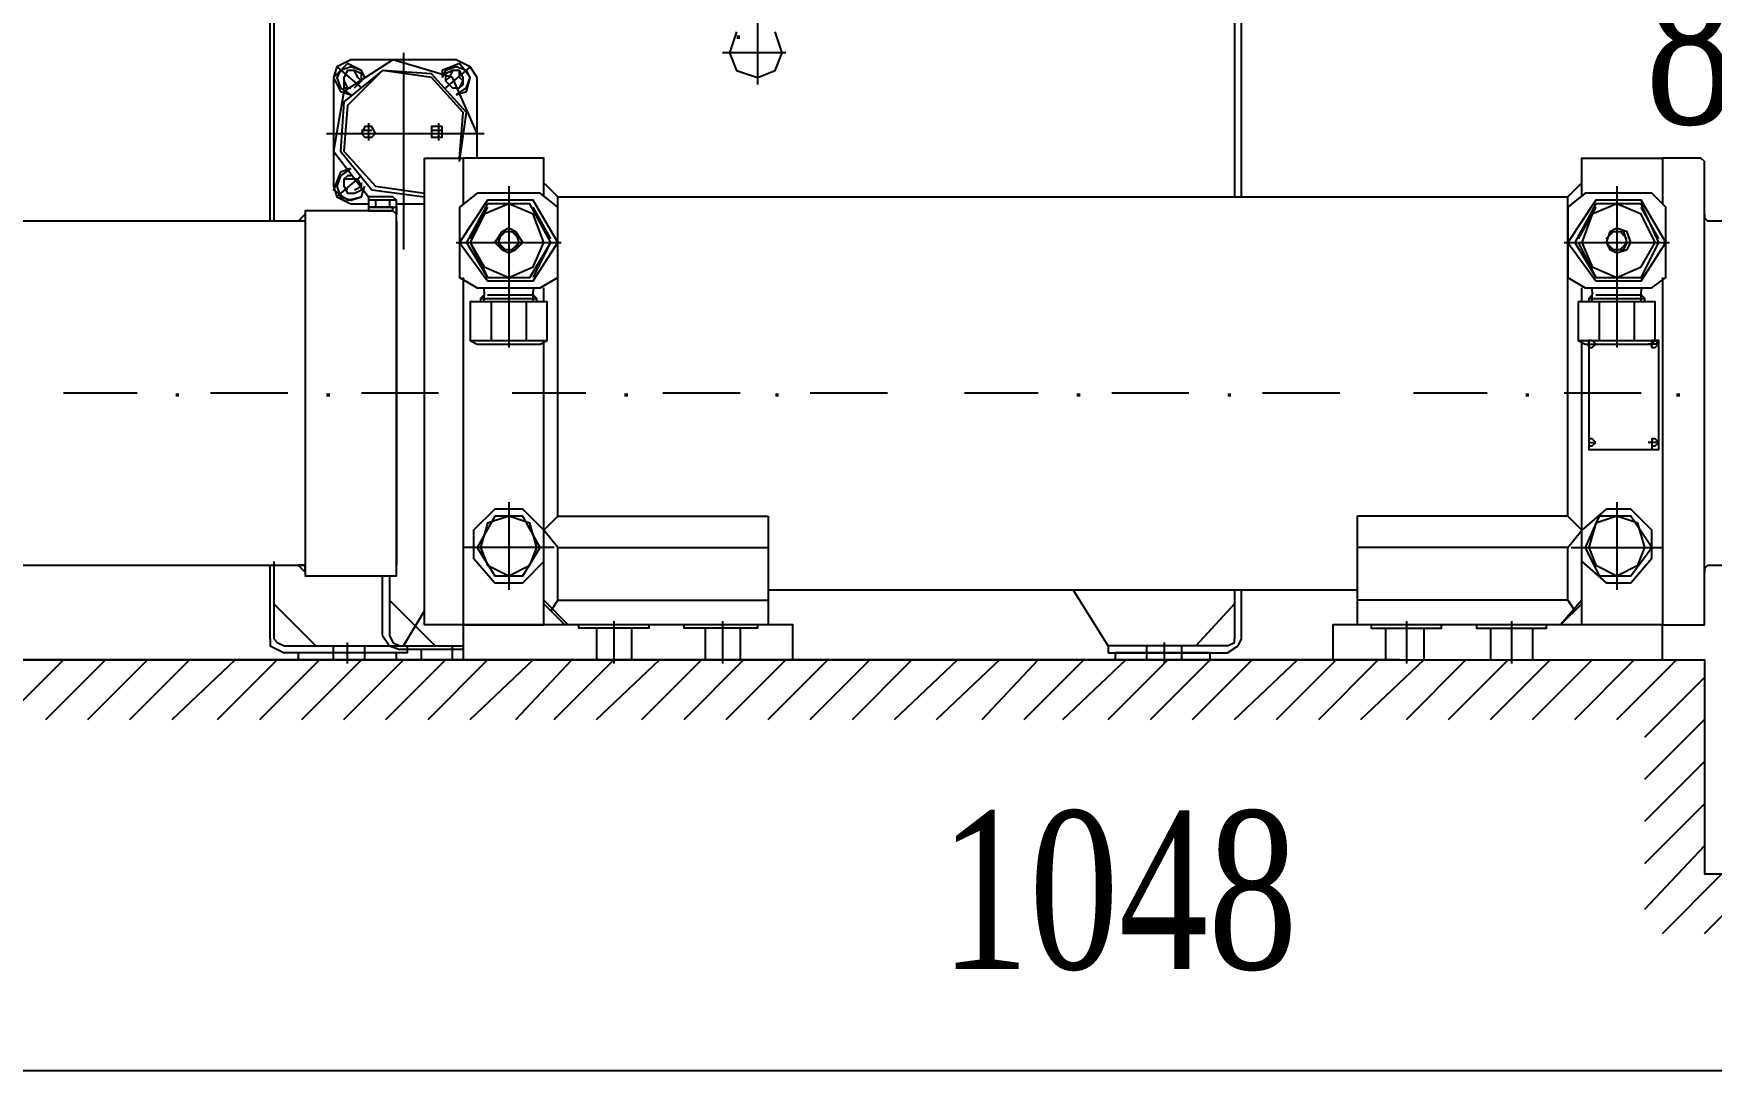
# Model space of a CAD drawing. Header units: inches. Extents: x -65 to 4788, y -4676 to 3369.
# Drawn here: x 1680 to 2443, y -732 to -261 of the extents above; entities that cross this region are included whole.
import ezdxf

# ---------------------------------------------------------------- set-up
doc = ezdxf.new("R2010")
doc.units = ezdxf.units.IN
doc.header["$MEASUREMENT"] = 0
doc.layers.get('0').update_dxf_attribs({"color": 250, "linetype": 'CONTINUOUS', "lineweight": 100})
doc.styles.get("Standard").update_dxf_attribs({"font": 'times.ttf', "width": 0.75})

msp = doc.modelspace()

# ---------------------------------------------------------------- hatches: boundary and pattern name
at = {"lineweight": -2}
for points in [[(2000.04, -263.81), (2001.64, -263.81), (2001.64, -262.22), (2000.04, -262.22)], [(1745.03, -426.38), (1746.62, -426.38), (1746.62, -424.79), (1745.03, -424.79)], [(1813.56, -426.38), (1815.16, -426.38), (1815.16, -424.79), (1813.56, -424.79)], [(1949.04, -426.38), (1950.63, -426.38), (1950.63, -424.79), (1949.04, -424.79)], [(2017.58, -426.38), (2019.17, -426.38), (2019.17, -424.79), (2017.58, -424.79)], [(2154.65, -426.38), (2156.24, -426.38), (2156.24, -424.79), (2154.65, -424.79)], [(2223.18, -426.38), (2224.78, -426.38), (2224.78, -424.79), (2223.18, -424.79)], [(2358.66, -426.38), (2360.26, -426.38), (2360.26, -424.79), (2358.66, -424.79)], [(2427.2, -426.38), (2428.79, -426.38), (2428.79, -424.79), (2427.2, -424.79)]]:
    msp.add_hatch(color=0, dxfattribs=at).paths.add_polyline_path(points)

# ---------------------------------------------------------------- linework, layer by layer
at = {"color": 0, "lineweight": -2}
for points in [[(1788.06, -346.69), (1788.06, -77.33)], [(1789.66, -77.33), (1789.66, -346.69)], [(2226.37, -77.33), (2226.37, -335.53)], [(2229.56, -335.53), (2229.56, -77.33)], [(2009.61, -150.65), (2009.61, -284.53)], [(2000.04, -260.62), (1996.86, -270.19), (2000.04, -278.16), (2009.61, -281.34), (2017.58, -278.16), (2020.76, -270.19), (2017.58, -260.62)], [(1824.72, -273.37), (1818.34, -276.56), (1816.75, -281.34)], [(1882.1, -306.85), (1870.94, -281.34), (1843.85, -273.37), (1821.53, -287.72), (1816.75, -314.81), (1832.69, -335.53)], [(1872.54, -273.37), (1824.72, -273.37)], [(1848.63, -270.19), (1848.63, -359.44)], [(1882.1, -281.34), (1878.91, -276.56), (1872.54, -273.37)], [(2022.36, -270.19), (1993.67, -270.19)], [(1831.1, -281.34), (1829.5, -278.16), (1823.13, -274.97), (1816.75, -281.34), (1819.94, -287.72), (1824.72, -289.31)], [(1816.75, -281.34), (1816.75, -330.75)], [(1831.1, -281.34), (1829.5, -278.16), (1824.72, -276.56), (1819.94, -278.16), (1818.34, -281.34), (1819.94, -286.12), (1824.72, -289.31)], [(1818.34, -276.56), (1829.5, -286.12)], [(1874.13, -319.6), (1877.32, -297.28), (1861.38, -279.75), (1839.07, -278.16), (1821.53, -292.5), (1819.94, -314.81), (1834.28, -332.35), (1858.19, -335.53)], [(1874.13, -318), (1875.72, -297.28), (1861.38, -281.34), (1839.07, -278.16), (1823.13, -294.09), (1821.53, -314.81), (1835.88, -330.75), (1858.19, -333.94)], [(1826.31, -286.12), (1829.5, -282.94), (1827.91, -281.34), (1826.31, -278.16), (1823.13, -278.16), (1821.53, -281.34), (1821.53, -282.94), (1823.13, -286.12)], [(1829.5, -282.94), (1829.5, -279.75), (1826.31, -278.16), (1823.13, -278.16), (1821.53, -281.34), (1821.53, -284.53), (1821.53, -286.12), (1824.72, -286.12)], [(1872.54, -289.31), (1877.32, -287.72), (1878.91, -281.34), (1874.13, -274.97), (1866.16, -278.16), (1866.16, -281.34)], [(1872.54, -289.31), (1877.32, -286.12), (1878.91, -281.34), (1877.32, -278.16), (1872.54, -276.56), (1867.75, -278.16), (1866.16, -281.34)], [(1878.91, -276.56), (1867.75, -286.12)], [(1874.13, -286.12), (1875.72, -282.94), (1874.13, -281.34), (1874.13, -278.16), (1870.94, -278.16), (1869.35, -281.34), (1867.75, -282.94), (1870.94, -286.12)], [(1870.94, -286.12), (1874.13, -286.12), (1875.72, -284.53), (1875.72, -281.34), (1874.13, -278.16), (1870.94, -278.16), (1867.75, -279.75), (1867.75, -282.94)], [(1882.1, -318), (1882.1, -281.34)], [(1835.88, -306.85), (1834.28, -303.66), (1831.1, -303.66), (1829.5, -306.85), (1831.1, -308.44), (1834.28, -308.44), (1835.88, -306.85)], [(1832.69, -302.06), (1832.69, -310.03)], [(1866.16, -306.85), (1866.16, -303.66), (1861.38, -303.66), (1861.38, -306.85), (1861.38, -308.44), (1866.16, -308.44), (1866.16, -306.85)], [(1864.57, -302.06), (1864.57, -310.03)], [(1813.56, -306.85), (1885.29, -306.85)], [(1829.5, -305.25), (1834.28, -305.25)], [(1829.5, -306.85), (1834.28, -306.85)], [(1861.38, -305.25), (1866.16, -305.25)], [(1861.38, -306.85), (1866.16, -306.85)], [(1875.72, -372.19), (1875.72, -529.98), (1858.19, -529.98), (1858.19, -319.6), (1858.19, -318), (1875.72, -318), (1875.72, -338.72)], [(1912.38, -335.53), (1912.38, -318), (1875.72, -318), (1875.72, -338.72)], [(2384.16, -335.53), (2384.16, -318), (2420.82, -318), (2420.82, -338.72)], [(2420.82, -372.19), (2420.82, -529.98), (2439.95, -529.98), (2439.95, -319.6), (2438.35, -318), (2420.82, -318), (2420.82, -338.72)], [(1824.72, -322.78), (1819.94, -324.38), (1816.75, -332.35), (1823.13, -337.13), (1829.5, -335.53), (1831.1, -330.75)], [(1824.72, -322.78), (1819.94, -325.97), (1818.34, -330.75), (1819.94, -335.53), (1824.72, -337.13), (1829.5, -335.53), (1831.1, -330.75)], [(1818.34, -335.53), (1829.5, -325.97)], [(1824.72, -325.97), (1823.13, -325.97), (1821.53, -327.57), (1821.53, -330.75), (1823.13, -333.94), (1826.31, -333.94), (1829.5, -332.35), (1829.5, -329.16)], [(1826.31, -332.35), (1829.5, -330.75), (1827.91, -327.57), (1826.31, -327.57), (1823.13, -327.57), (1821.53, -327.57), (1821.53, -330.75), (1823.13, -332.35)], [(1816.75, -330.75), (1818.34, -335.53), (1824.72, -338.72)], [(1845.44, -340.32), (1845.44, -337.13), (1843.85, -335.53), (1832.69, -335.53), (1832.69, -337.13), (1832.69, -340.32), (1845.44, -340.32)], [(1882.1, -376.97), (1910.79, -376.97), (1918.76, -372.19), (1918.76, -340.32), (1910.79, -333.94), (1882.1, -333.94), (1874.13, -340.32), (1874.13, -372.19), (1882.1, -376.97)], [(1896.44, -330.75), (1896.44, -404.07)], [(1918.76, -480.58), (1918.76, -335.53), (1912.38, -329.16)], [(1918.76, -335.53), (2377.79, -335.53)], [(2377.79, -480.58), (2377.79, -335.53), (2384.16, -329.16)], [(2385.76, -376.97), (2416.04, -376.97), (2422.42, -372.19), (2422.42, -340.32), (2416.04, -333.94), (2385.76, -333.94), (2377.79, -340.32), (2377.79, -372.19), (2385.76, -376.97)], [(2400.1, -330.75), (2400.1, -404.07)], [(1804, -343.5), (1804, -507.67), (1845.44, -507.67), (1845.44, -343.5), (1843.85, -341.91), (1804, -341.91), (1804, -343.5)], [(1824.72, -338.72), (1832.69, -338.72)], [(1845.44, -337.13), (1832.69, -337.13)], [(1832.69, -341.91), (1843.85, -341.91), (1843.85, -340.32), (1832.69, -340.32), (1832.69, -341.91)], [(1843.85, -340.32), (1832.69, -340.32), (1832.69, -340.32)], [(1835.88, -337.13), (1835.88, -340.32)], [(1842.25, -337.13), (1842.25, -340.32)], [(1845.44, -338.72), (1858.19, -338.72)], [(1845.44, -340.32), (1845.44, -343.5)], [(1845.44, -343.5), (1845.44, -340.32)], [(1886.88, -337.13), (1874.13, -356.25), (1886.88, -373.79), (1907.6, -373.79), (1918.76, -356.25), (1907.6, -337.13), (1886.88, -337.13)], [(1886.88, -338.72), (1877.32, -356.25), (1886.88, -372.19), (1906.01, -372.19), (1915.57, -356.25), (1906.01, -338.72), (1886.88, -338.72)], [(1912.38, -356.25), (1907.6, -343.5), (1896.44, -338.72), (1885.29, -343.5), (1878.91, -356.25), (1885.29, -367.41), (1896.44, -372.19), (1907.6, -367.41), (1912.38, -356.25)], [(1886.88, -340.32), (1878.91, -354.66)], [(1904.41, -338.72), (1886.88, -338.72)], [(1915.57, -354.66), (1907.6, -340.32)], [(2390.54, -337.13), (2377.79, -356.25), (2390.54, -373.79), (2411.26, -373.79), (2422.42, -356.25), (2411.26, -337.13), (2390.54, -337.13)], [(2390.54, -338.72), (2380.98, -356.25), (2390.54, -372.19), (2411.26, -372.19), (2419.23, -356.25), (2411.26, -338.72), (2390.54, -338.72)], [(2390.54, -340.32), (2382.57, -354.66)], [(2417.63, -356.25), (2411.26, -343.5), (2400.1, -338.72), (2388.95, -343.5), (2384.16, -356.25), (2388.95, -367.41), (2400.1, -372.19), (2411.26, -367.41), (2417.63, -356.25)], [(2408.07, -338.72), (2392.13, -338.72)], [(2419.23, -354.66), (2411.26, -340.32)], [(1804, -346.69), (1431.04, -346.69), (1431.04, -346.69), (1431.04, -502.89), (1804, -502.89)], [(1804, -343.5), (1804, -346.69), (1800.81, -346.69), (1804, -343.5)], [(1845.44, -502.89), (1845.44, -502.89), (1845.44, -346.69), (1845.44, -346.69), (1845.44, -502.89)], [(1845.44, -502.89), (1845.44, -502.89), (1845.44, -346.69), (1845.44, -346.69), (1845.44, -502.89)], [(1845.44, -502.89), (1845.44, -346.69)], [(1902.82, -356.25), (1899.63, -351.47), (1896.44, -349.88), (1893.26, -351.47), (1890.07, -356.25), (1893.26, -359.44), (1896.44, -361.04), (1899.63, -359.44), (1902.82, -356.25)], [(2406.48, -356.25), (2404.88, -351.47), (2400.1, -349.88), (2396.91, -351.47), (2395.32, -356.25), (2396.91, -359.44), (2400.1, -361.04), (2404.88, -359.44), (2406.48, -356.25)], [(2439.95, -343.5), (2439.95, -345.1), (2441.54, -346.69)], [(2441.54, -502.89), (2452.7, -502.89), (2452.7, -346.69), (2441.54, -346.69)], [(1872.54, -356.25), (1920.35, -356.25)], [(1878.91, -356.25), (1886.88, -372.19)], [(1891.66, -354.66), (1894.85, -351.47)], [(1901.23, -356.25), (1899.63, -351.47), (1896.44, -351.47), (1893.26, -351.47), (1891.66, -356.25), (1893.26, -359.44), (1896.44, -359.44), (1899.63, -359.44), (1901.23, -356.25)], [(1894.85, -359.44), (1891.66, -356.25)], [(1901.23, -354.66), (1898.04, -351.47)], [(1898.04, -359.44), (1901.23, -356.25)], [(1907.6, -372.19), (1915.57, -356.25)], [(2376.19, -356.25), (2424.01, -356.25)], [(2382.57, -356.25), (2390.54, -372.19)], [(2395.32, -354.66), (2398.51, -351.47)], [(2404.88, -356.25), (2403.29, -351.47), (2400.1, -351.47), (2396.91, -351.47), (2395.32, -356.25), (2396.91, -359.44), (2400.1, -359.44), (2403.29, -359.44), (2404.88, -356.25)], [(2398.51, -359.44), (2395.32, -356.25)], [(2404.88, -354.66), (2401.7, -351.47)], [(2401.7, -359.44), (2404.88, -356.25)], [(2411.26, -372.19), (2419.23, -356.25)], [(1875.72, -372.19), (1875.72, -529.98), (1912.38, -529.98), (1912.38, -400.88)], [(1886.88, -372.19), (1904.41, -372.19)], [(2420.82, -372.19), (2420.82, -529.98), (2384.16, -529.98), (2384.16, -400.88)], [(2392.13, -372.19), (2408.07, -372.19)], [(1885.29, -378.57), (1885.29, -380.16), (1883.69, -381.76), (1883.69, -383.35)], [(1885.29, -378.57), (1885.29, -376.97)], [(1885.29, -383.35), (1885.29, -380.16)], [(1886.88, -380.16), (1907.6, -380.16)], [(1907.6, -376.97), (1907.6, -378.57)], [(1909.19, -383.35), (1909.19, -381.76), (1907.6, -380.16), (1907.6, -378.57)], [(1907.6, -383.35), (1907.6, -380.16)], [(1912.38, -383.35), (1912.38, -376.97)], [(2384.16, -383.35), (2384.16, -376.97)], [(2388.95, -378.57), (2388.95, -380.16), (2387.35, -381.76), (2387.35, -383.35)], [(2388.95, -378.57), (2388.95, -376.97)], [(2388.95, -383.35), (2388.95, -380.16)], [(2390.54, -380.16), (2411.26, -380.16)], [(2411.26, -376.97), (2411.26, -378.57)], [(2412.85, -383.35), (2412.85, -381.76), (2411.26, -380.16), (2411.26, -378.57)], [(2411.26, -383.35), (2411.26, -380.16)], [(1913.98, -383.35), (1878.91, -383.35)], [(1910.79, -402.48), (1913.98, -400.88), (1913.98, -383.35), (1878.91, -383.35), (1878.91, -400.88), (1882.1, -402.48), (1910.79, -402.48)], [(1883.69, -381.76), (1909.19, -381.76)], [(1888.47, -383.35), (1888.47, -400.88)], [(1904.41, -383.35), (1904.41, -400.88)], [(2417.63, -383.35), (2382.57, -383.35)], [(2416.04, -402.48), (2417.63, -400.88), (2417.63, -383.35), (2382.57, -383.35), (2382.57, -400.88), (2385.76, -402.48), (2416.04, -402.48)], [(2387.35, -381.76), (2412.85, -381.76)], [(2392.13, -383.35), (2392.13, -400.88)], [(2408.07, -383.35), (2408.07, -400.88)], [(1878.91, -400.88), (1888.47, -400.88)], [(1888.47, -400.88), (1904.41, -400.88)], [(1904.41, -400.88), (1913.98, -400.88)], [(2382.57, -400.88), (2392.13, -400.88)], [(2387.35, -402.48), (2387.35, -450.29), (2419.23, -450.29), (2419.23, -400.88), (2417.63, -400.88)], [(2390.54, -402.48), (2388.95, -400.88), (2387.35, -400.88), (2387.35, -404.07), (2388.95, -404.07), (2390.54, -402.48)], [(2387.35, -404.07), (2387.35, -400.88)], [(2387.35, -402.48), (2390.54, -402.48)], [(2392.13, -400.88), (2408.07, -400.88)], [(2408.07, -400.88), (2417.63, -400.88)], [(2419.23, -402.48), (2414.45, -402.48)], [(2419.23, -402.48), (2417.63, -400.88), (2416.04, -400.88), (2416.04, -404.07), (2417.63, -404.07), (2419.23, -402.48)], [(2416.04, -404.07), (2416.04, -400.88)], [(1727.5, -424.79), (1694.02, -424.79)], [(1796.03, -424.79), (1760.97, -424.79)], [(1864.57, -424.79), (1829.5, -424.79)], [(1931.51, -424.79), (1898.04, -424.79)], [(2001.64, -424.79), (1966.57, -424.79)], [(2068.58, -424.79), (2033.52, -424.79)], [(2137.12, -424.79), (2103.65, -424.79)], [(2205.65, -424.79), (2170.59, -424.79)], [(2274.19, -424.79), (2239.12, -424.79)], [(2341.13, -424.79), (2307.66, -424.79)], [(2411.26, -424.79), (2376.19, -424.79)], [(2390.54, -447.1), (2388.95, -445.51), (2387.35, -445.51), (2387.35, -445.51), (2387.35, -448.7), (2388.95, -448.7), (2390.54, -447.1)], [(2387.35, -445.51), (2387.35, -450.29)], [(2387.35, -447.1), (2390.54, -447.1)], [(2419.23, -447.1), (2414.45, -447.1)], [(2416.04, -445.51), (2416.04, -450.29)], [(2419.23, -447.1), (2417.63, -445.51), (2416.04, -445.51), (2416.04, -445.51), (2416.04, -448.7), (2417.63, -448.7), (2419.23, -447.1)], [(1912.38, -486.95), (1902.82, -477.39), (1890.07, -477.39), (1880.51, -486.95), (1880.51, -499.7), (1890.07, -510.86), (1902.82, -510.86), (1912.38, -501.3)], [(1896.44, -474.2), (1896.44, -514.05)], [(2384.16, -501.3), (2395.32, -510.86), (2406.48, -510.86), (2416.04, -499.7), (2416.04, -486.95), (2406.48, -477.39), (2395.32, -477.39), (2384.16, -486.95)], [(2400.1, -474.2), (2400.1, -514.05)], [(1890.07, -480.58), (1882.1, -494.92), (1890.07, -507.67), (1902.82, -507.67), (1910.79, -494.92), (1902.82, -480.58), (1890.07, -480.58)], [(1909.19, -494.92), (1906.01, -483.76), (1896.44, -480.58), (1886.88, -483.76), (1883.69, -494.92), (1886.88, -502.89), (1896.44, -507.67), (1906.01, -502.89), (1909.19, -494.92)], [(1918.76, -480.58), (1912.38, -486.95)], [(1918.76, -494.92), (1912.38, -486.95)], [(1918.76, -480.58), (2014.39, -480.58)], [(2014.39, -480.58), (2014.39, -529.98)], [(2377.79, -480.58), (2282.16, -480.58)], [(2282.16, -480.58), (2282.16, -529.98)], [(2377.79, -480.58), (2384.16, -486.95)], [(2377.79, -494.92), (2384.16, -486.95)], [(2392.13, -480.58), (2385.76, -494.92), (2392.13, -507.67), (2406.48, -507.67), (2416.04, -494.92), (2406.48, -480.58), (2392.13, -480.58)], [(2412.85, -494.92), (2409.67, -483.76), (2400.1, -480.58), (2390.54, -483.76), (2387.35, -494.92), (2390.54, -502.89), (2400.1, -507.67), (2409.67, -502.89), (2412.85, -494.92)], [(1917.16, -494.92), (1875.72, -494.92)], [(1918.76, -494.92), (2014.39, -494.92)], [(1918.76, -518.83), (1918.76, -494.92)], [(2377.79, -494.92), (2282.16, -494.92)], [(2377.79, -518.83), (2377.79, -494.92)], [(2379.38, -494.92), (2420.82, -494.92)], [(1788.06, -536.36), (1788.06, -502.89)], [(1789.66, -501.3), (1789.66, -520.42), (1808.78, -539.55), (1848.63, -539.55), (1858.19, -523.61)], [(1789.66, -502.89), (1789.66, -536.36)], [(1804, -506.08), (1804, -502.89), (1800.81, -502.89), (1804, -506.08)], [(2441.54, -502.89), (2439.95, -504.48), (2439.95, -506.08)], [(1839.07, -534.77), (1839.07, -507.67)], [(1842.25, -507.67), (1842.25, -534.77)], [(1842.25, -507.67), (1842.25, -518.83), (1862.97, -539.55), (1875.72, -539.55)], [(2014.39, -514.05), (2282.16, -514.05)], [(2168.99, -539.55), (2153.05, -514.05)], [(2226.37, -514.05), (2226.37, -536.36)], [(2229.56, -536.36), (2229.56, -514.05)], [(1912.38, -518.83), (1923.54, -529.98)], [(1912.38, -520.42), (1921.95, -529.98)], [(1918.76, -518.83), (1915.57, -523.61)], [(1918.76, -518.83), (2014.39, -518.83)], [(2226.37, -520.42), (2208.84, -539.55)], [(2377.79, -518.83), (2282.16, -518.83)], [(2384.16, -518.83), (2374.6, -529.98)], [(2384.16, -520.42), (2374.6, -529.98)], [(2377.79, -518.83), (2380.98, -523.61)], [(1875.72, -545.92), (2025.55, -545.92), (2025.55, -529.98), (1875.72, -529.98), (1875.72, -545.92)], [(1960.2, -529.98), (1960.2, -531.58), (1928.32, -531.58), (1928.32, -529.98)], [(1936.29, -531.58), (1936.29, -545.92)], [(1944.26, -528.39), (1944.26, -547.52)], [(1952.23, -531.58), (1952.23, -545.92)], [(2009.61, -529.98), (2009.61, -531.58), (1976.14, -531.58), (1976.14, -529.98)], [(1985.7, -531.58), (1985.7, -545.92)], [(1993.67, -528.39), (1993.67, -547.52)], [(2001.64, -531.58), (2001.64, -545.92)], [(2271, -545.92), (2420.82, -545.92), (2420.82, -529.98), (2271, -529.98), (2271, -545.92)], [(2288.53, -529.98), (2288.53, -531.58), (2320.41, -531.58), (2320.41, -529.98)], [(2294.91, -531.58), (2294.91, -545.92)], [(2304.47, -528.39), (2304.47, -547.52)], [(2312.44, -531.58), (2312.44, -545.92)], [(2336.35, -529.98), (2336.35, -531.58), (2368.23, -531.58), (2368.23, -529.98)], [(2342.72, -531.58), (2342.72, -545.92)], [(2352.29, -528.39), (2352.29, -547.52)], [(2361.85, -531.58), (2361.85, -545.92)], [(1788.06, -536.36), (1788.06, -539.55), (1794.44, -542.74)], [(1789.66, -536.36), (1791.25, -537.95), (1794.44, -539.55)], [(1794.44, -539.55), (1850.22, -539.55), (1850.22, -542.74), (1794.44, -542.74)], [(1816.75, -545.92), (1816.75, -539.55)], [(1823.13, -547.52), (1823.13, -537.95)], [(1831.1, -545.92), (1831.1, -539.55)], [(1839.07, -534.77), (1842.25, -539.55), (1847.03, -541.14)], [(1842.25, -534.77), (1843.85, -537.95), (1847.03, -539.55)], [(1847.03, -539.55), (1875.72, -539.55)], [(1875.72, -541.14), (1847.03, -541.14)], [(1875.72, -541.14), (1856.6, -541.14), (1856.6, -545.92), (1875.72, -545.92)], [(1870.94, -545.92), (1870.94, -539.55)], [(2223.18, -539.55), (2168.99, -539.55)], [(2208.84, -539.55), (2168.99, -539.55)], [(2168.99, -539.55), (2168.99, -542.74)], [(2186.53, -545.92), (2186.53, -539.55)], [(2194.49, -547.52), (2194.49, -537.95)], [(2202.46, -545.92), (2202.46, -539.55)], [(2223.18, -542.74), (2227.97, -539.55), (2229.56, -536.36)], [(2223.18, -539.55), (2226.37, -537.95), (2226.37, -536.36)], [(2301.28, -545.92), (398.22, -545.92)], [(1271.65, -545.92), (2439.95, -545.92), (2439.95, -643.15), (2691.78, -643.15), (2739.59, -557.08), (3013.74, -557.08), (3063.15, -643.15), (3313.38, -643.15)], [(1666.93, -573.02), (1694.02, -545.92)], [(1686.05, -573.02), (1713.15, -545.92)], [(1705.18, -573.02), (1732.28, -545.92)], [(1724.31, -573.02), (1751.4, -545.92)], [(1743.43, -573.02), (1772.12, -545.92)], [(1764.15, -573.02), (1791.25, -545.92)], [(1783.28, -573.02), (1810.38, -545.92)], [(1800.81, -545.92), (1845.44, -545.92), (1845.44, -542.74), (1800.81, -542.74), (1800.81, -545.92)], [(1802.41, -573.02), (1829.5, -545.92)], [(1821.53, -573.02), (1848.63, -545.92)], [(1840.66, -573.02), (1867.75, -545.92)], [(1859.79, -573.02), (1886.88, -545.92)], [(1878.91, -573.02), (1907.6, -545.92)], [(1899.63, -573.02), (1925.13, -545.92)], [(1917.16, -573.02), (1944.26, -545.92)], [(1936.29, -573.02), (1964.98, -545.92)], [(1957.01, -573.02), (1984.11, -545.92)], [(1976.14, -573.02), (2003.23, -545.92)], [(1995.26, -573.02), (2022.36, -545.92)], [(2014.39, -573.02), (2041.48, -545.92)], [(2033.52, -573.02), (2060.61, -545.92)], [(2052.64, -573.02), (2079.74, -545.92)], [(2071.77, -573.02), (2100.46, -545.92)], [(2090.89, -573.02), (2119.58, -545.92)], [(2111.61, -573.02), (2137.12, -545.92)], [(2130.74, -573.02), (2157.84, -545.92)], [(2148.27, -573.02), (2176.96, -545.92)], [(2168.99, -542.74), (2223.18, -542.74)], [(2168.99, -573.02), (2196.09, -545.92)], [(2172.18, -545.92), (2215.22, -545.92), (2215.22, -542.74), (2172.18, -542.74), (2172.18, -545.92)], [(2188.12, -573.02), (2215.22, -545.92)], [(2207.25, -573.02), (2234.34, -545.92)], [(2226.37, -573.02), (2255.06, -545.92)], [(2245.5, -573.02), (2272.59, -545.92)], [(2264.62, -573.02), (2291.72, -545.92)], [(2283.75, -573.02), (2312.44, -545.92)], [(2304.47, -573.02), (2331.57, -545.92)], [(2323.6, -573.02), (2350.69, -545.92)], [(2342.72, -573.02), (2369.82, -545.92)], [(2361.85, -573.02), (2388.95, -545.92)], [(2380.98, -573.02), (2408.07, -545.92)], [(2400.1, -573.02), (2427.2, -545.92)], [(2412.85, -580.99), (2439.95, -553.89)], [(2412.85, -600.11), (2439.95, -573.02)], [(2412.85, -619.24), (2439.95, -592.15)], [(2412.85, -638.37), (2439.95, -611.27)], [(2412.85, -659.09), (2439.95, -630.4)], [(2420.82, -670.24), (2447.92, -643.15)], [(2439.95, -670.24), (2467.04, -643.15)], [(1477.26, -732.4), (2832.04, -732.4)]]:
    msp.add_lwpolyline(points, dxfattribs=at)

# ---------------------------------------------------------------- texts
at = {"color": 0, "lineweight": -2, "char_height": 71.724, "attachment_point": 1}
for s, insert in [('80', (2413.15, -230.73)), ('1048', (2092.46, -614.6))]:
    msp.add_mtext_dynamic_manual_height_columns(s, width=26.6774, gutter_width=12.5, heights=[0], dxfattribs=dict(at, insert=insert))

doc.saveas('drawing.dxf')
